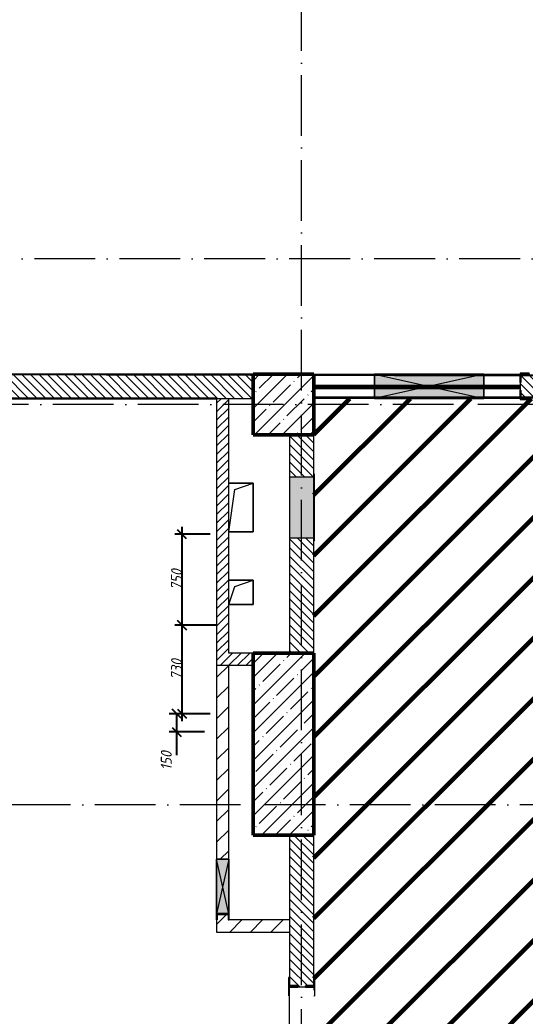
# Model space of a CAD drawing. Header units: millimetres. Extents: x -606178 to 312196, y -19338 to 632709.
# Drawn here: x -261772 to -257611, y 523333 to 531545 of the extents above; entities that cross this region are included whole.
import ezdxf

# ---------------------------------------------------------------- set-up
doc = ezdxf.new("R2010")
doc.units = ezdxf.units.MM
doc.linetypes.add('50_200_ШТРИХ_1Т_ш5_п1_п1_', pattern=[700, 500, -100, 0, -100])
for name, color, linetype, lineweight in [('2) ПГП 4м', 4, 'Continuous', 30), ('2.2) ПГП двери 2.4 -', 134, 'Continuous', 60), ('2.4) ПГП вычит ЖБбалки 0.4 м -', 24, 'Continuous', 30), ('6) Мини окна 0.4 -', 10, 'Continuous', 30), ('6.4.1) Окр пт с инж. ПТ2.16', 3, 'Continuous', 60), ('A-____-____-DIMS', 7, 'Continuous', 9), ('A-DETL-GENF-OTLN', 7, 'Continuous', 9), ('A-FLOR-____-OTLN', 7, 'Continuous', 9), ('A-GENM-____-MCUT', 7, 'Continuous', 25), ('A-GENM-____-OTLN', 7, 'Continuous', 9), ('A-GENM-____-OTLN-1', 7, 'Continuous', 25), ('A-GLAZ-____-OTLN', 7, 'Continuous', 9), ('A-WALL-____-MCUT', 7, 'Continuous', 13), ('A-WALL-____-MCUT-1', 7, 'Continuous', 9), ('A-WALL-____-PATT-1', 7, 'Continuous', 9), ('A-WALL-FNSH-MCUT-1', 7, 'Continuous', 9), ('I-WALL-____-OTLN', 7, 'Continuous', 9), ('S-COLS-____-MCUT', 7, 'Continuous', 50), ('S-COLS-____-OTLN', 7, 'Continuous', 9), ('S-GRID-____-OTLN-1', 7, '50_200_ШТРИХ_1Т_ш5_п1_п1_', 9)]:
    doc.layers.add(name, color=color, linetype=linetype, lineweight=lineweight)
doc.layers.add('A-GLAZ-____-OTLN-1', color=7, linetype='Continuous', lineweight=9, true_color=0xc0c0c0)
doc.styles.add('ISOCPEUR_I_7', font='isocpeui.ttf', dxfattribs={"width": 0.9, "height": 90})
doc.dimstyles.new('ISO-1_8_0_9К_СРЕДНИЙ_Кладочные_1', dxfattribs={"dimscale": 304.8, "dimtxt": 89.638306, "dimasz": 0.246063, "dimexe": 0.19685, "dimexo": 0, "dimgap": 0, "dimtad": 1, "dimdec": 3, "dimrnd": 0.001, "dimdsep": 46, "dimtxsty": 'ISOCPEUR_I_7', "dimblk1": 'OBLIQUE', "dimblk2": 'OBLIQUE', "dimsah": 1, "dimcen": 0.09, "dimdle": 0.19685, "dimazin": 0, "dimtfac": 1, "dimtdec": 4, "dimtix": 1, "dimtmove": 0, "dimatfit": 3, "dimfxl": 1, "dimtvp": 1, "dimtolj": 1, "dimtzin": 0, "dimarcsym": 2})
doc.dimstyles.new('ISO-1_8_0_9К_СРЕДНИЙ_Кладочные_2', dxfattribs={"dimscale": 304.8, "dimtxt": 89.638306, "dimasz": 0.246063, "dimexe": 0.19685, "dimexo": 0, "dimgap": 0, "dimtad": 1, "dimdec": 3, "dimrnd": 0.001, "dimdsep": 46, "dimtxsty": 'ISOCPEUR_I_7', "dimblk1": 'OBLIQUE', "dimblk2": 'OBLIQUE', "dimsah": 1, "dimcen": 0.09, "dimdle": 0.19685, "dimazin": 0, "dimtfac": 1, "dimtdec": 4, "dimtix": 1, "dimtmove": 1, "dimatfit": 3, "dimfxl": 1, "dimtvp": 1, "dimtolj": 1, "dimtzin": 0, "dimarcsym": 2})
pattern_1 = [(135, (-264901.3, 451794.26), (-35.35534, -35.35534), [])]
pattern_2 = [(45, (-264901.3, 451794.26), (-35.35534, 35.35534), [])]
pattern_3 = [(45, (-264901.3, 451794.26), (-84.85281, 84.85281), [])]

# ---------------------------------------------------------------- blocks, each defined once
blk = doc.blocks.new('BSC_Колонна _Прямоугольная - 500х500-V26-АР1_План отверстий 2 этажа в осях 1-64_Ю-ЯЯ')
at = {"layer": 'S-COLS-____-OTLN'}
h = blk.add_hatch(dxfattribs=at)
h.set_pattern_fill('FP_35', color=256, style=0, pattern_type=2)
h.set_pattern_definition([(45, (-5300, -76581.04), (-114.04925, 114.04925), []), (45, (-5185.95, -76581.04), (-114.04925, 114.04925), [201.613, -40.323, 3.353, -36.97])])
h.paths.add_polyline_path([(-250, -250), (250, -250), (250, 250), (-250, 250)], flags=0)
at = {"layer": 'S-COLS-____-MCUT'}
for p, q in [((250, 250), (-250, 250)), ((-250, 250), (-250, -250)), ((250, -250), (250, 250)), ((-250, -250), (250, -250))]:
    blk.add_line(p, q, dxfattribs=at)
blk = doc.blocks.new('BSC_Колонна _Прямоугольная - 500х1500-25984399-АР1_План отверстий 2 этажа в осях 1-64_Ю-ЯЯ')
at = {"layer": 'S-COLS-____-OTLN'}
h = blk.add_hatch(dxfattribs=at)
h.set_pattern_fill('FP_161', color=256, style=0, pattern_type=2)
h.set_pattern_definition([(45, (-5300, -73781.04), (-114.04925, 114.04925), []), (45, (-5185.95, -73781.04), (-114.04925, 114.04925), [201.613, -40.323, 3.353, -36.97])])
h.paths.add_polyline_path([(-250, -750), (250, -750), (250, 750), (-250, 750), (-250, -412.3)], flags=0)
at = {"layer": 'S-COLS-____-MCUT'}
for p, q in [((250, 750), (-250, 750)), ((-250, 750), (-250, -750)), ((250, -750), (250, 750)), ((-250, -750), (250, -750))]:
    blk.add_line(p, q, dxfattribs=at)
blk = doc.blocks.new('Фахверк_СКБ_Уголок - 200_3550_зеркало-28264001-АР1_План отверстий 2 этажа в осях 1-64_Ю-ЯЯ')
at = {"layer": 'A-GENM-____-MCUT'}
for p, q in [((200, 156), (125, 156)), ((125, 156), (125, 81)), ((131, 81), (131, 150)), ((131, 150), (200, 150)), ((200, 150), (200, 156)), ((125, 81), (131, 81)), ((131, 19), (125, 19)), ((125, 19), (125, -56)), ((131, -50), (131, 19)), ((125, -56), (200, -56)), ((200, -50), (131, -50)), ((200, -56), (200, -50))]:
    blk.add_line(p, q, dxfattribs=at)
blk = doc.blocks.new('154_Стойка_СКБ_Уголок - СМ-2480_200-28346303-АР1_План отверстий 2 этажа в осях 1-64_Ю-ЯЯ')
at = {"layer": 'A-GENM-____-MCUT'}
for p, q in [((125, 156), (125, 81)), ((200, 156), (125, 156)), ((131, 81), (131, 150)), ((131, 150), (200, 150)), ((200, 150), (200, 156)), ((125, 81), (131, 81)), ((131, 19), (125, 19)), ((125, 19), (125, -56)), ((131, -50), (131, 19)), ((125, -56), (200, -56)), ((200, -50), (131, -50)), ((200, -56), (200, -50))]:
    blk.add_line(p, q, dxfattribs=at)
blk = doc.blocks.new('Стойка_Влож_Полоса боковая - Полоса-V150-АР1_План отверстий 2 этажа в осях 1-64_Ю-ЯЯ')
at = {"layer": 'A-GENM-____-OTLN'}
for p, q in [((-5, 60), (0, 60)), ((-5, -60), (-5, 60)), ((0, 31), (0, -31)), ((0, -60), (-5, -60))]:
    blk.add_line(p, q, dxfattribs=at)
blk = doc.blocks.new('Стойка_Влож_Уголок_Опорный - Уголок-28213941-АР1_План отверстий 2 этажа в осях 1-64_Ю-ЯЯ')
at = {"layer": 'A-GENM-____-OTLN'}
for p, q in [((-212, -6), (-212, 0)), ((0, 0), (0, -6)), ((-212, -75), (-212, -6)), ((-212, -6), (-206, -6)), ((-212, -75), (-206, -75)), ((-6, -6), (0, -6)), ((-6, -75), (0, -75)), ((0, -6), (0, -75))]:
    blk.add_line(p, q, dxfattribs=at)
blk = doc.blocks.new('АР_Перемычка - АР_Перемычка-28444941-АР1_План отверстий 2 этажа в осях 1-64_Ю-ЯЯ')
at = {"layer": 'A-GENM-____-OTLN'}
blk.add_line((-400, -100), (-392, -100), dxfattribs=at)
blk = doc.blocks.new('AR_Отверстие прямоугольное _в плите_ - AR_Отверстие прямоугольное _в плите_-30458127-АР1_План отверстий 2 этажа в осях 1-64_Ю-ЯЯ')
at = {"layer": 'A-GENM-____-OTLN'}
for p, q in [((100, 100), (-100, 100)), ((-50, 50), (100, 100)), ((100, -100), (100, 100)), ((-100, -100), (-50, 50)), ((-100, -100), (100, -100))]:
    blk.add_line(p, q, dxfattribs=at)
blk = doc.blocks.new('AR_Отверстие прямоугольное _в плите_ - AR_Отверстие прямоугольное _в плите_-30229368-АР1_План отверстий 2 этажа в осях 1-64_Ю-ЯЯ')
at = {"layer": 'A-GENM-____-OTLN'}
for p, q in [((100, 200), (-100, 200)), ((-50, 150), (100, 200)), ((100, -200), (100, 200)), ((-100, -200), (-50, 150)), ((-100, -200), (100, -200))]:
    blk.add_line(p, q, dxfattribs=at)
blk = doc.blocks.new('AR_Отверстие Ниша - Лючок-32401324-АР1_План отверстий 2 этажа в осях 1-64_Ю-ЯЯ')
at = {"layer": 'A-GLAZ-____-OTLN'}
blk.add_hatch(color=256, dxfattribs=at).paths.add_polyline_path([(-250, -100), (250, -100), (250, 100), (-250, 100)], flags=0)
for p, q in [((250, 100), (-250, 100)), ((-250, 100), (-250, -100)), ((250, -100), (250, 100)), ((-250, -100), (250, -100))]:
    blk.add_line(p, q, dxfattribs=at)
blk = doc.blocks.new('Л_Общий_Лючок - Лючок-29683801-АР1_План отверстий 2 этажа в осях 1-64_Ю-ЯЯ')
at = {"layer": 'A-GLAZ-____-OTLN-1'}
blk.add_hatch(color=256, dxfattribs=at).paths.add_polyline_path([(-24, 0), (524, 0), (524, 6), (-24, 6)], flags=0)
at = {"layer": 'A-GLAZ-____-OTLN'}
for p, q in [((524, 6), (-24, 6)), ((-24, 6), (-24, 0)), ((524, 6), (524, 0))]:
    blk.add_line(p, q, dxfattribs=at)
blk = doc.blocks.new('AR_Отверстие прямоугольное _в стене_ - AR_Отверстие прямоугольное _в стене__ОВ-36795660-АР1_План отверстий 2 этажа в осях 1-64_Ю-ЯЯ')
at = {"layer": 'A-GLAZ-____-OTLN'}
blk.add_hatch(color=256, dxfattribs=at).paths.add_polyline_path([(450, -100), (450, 100), (-450, 100), (-450, -100)], flags=0)
at = {"layer": 'A-DETL-GENF-OTLN'}
for p, q in [((-450, -100), (-450, 100)), ((-450, 100), (450, 100)), ((450, 100), (-450, -100)), ((-450, 100), (450, -100)), ((450, 100), (-450, 100)), ((-450, 100), (-450, -100)), ((450, 100), (450, -100)), ((450, -100), (450, 100)), ((450, -100), (-450, -100)), ((-450, -100), (450, -100))]:
    blk.add_line(p, q, dxfattribs=at)
blk = doc.blocks.new('AR_Отверстие прямоугольное _в стене_ - AR_Отверстие прямоугольное _в стене__ОВ-36797345-АР1_План отверстий 2 этажа в осях 1-64_Ю-ЯЯ')
at = {"layer": 'A-GLAZ-____-OTLN'}
blk.add_hatch(color=256, dxfattribs=at).paths.add_polyline_path([(225, 50), (-225, 50), (-225, -50), (225, -50), (225, 47)], flags=0)
at = {"layer": 'A-DETL-GENF-OTLN'}
for p, q in [((-225, -50), (-225, 50)), ((-225, 50), (225, 50)), ((225, 50), (-225, -50)), ((-225, 50), (225, -50)), ((225, 50), (-225, 50)), ((-225, 50), (-225, -50)), ((225, -50), (-225, -50)), ((-225, -50), (225, -50))]:
    blk.add_line(p, q, dxfattribs=at)
blk = doc.blocks.new('154_Фахверк_СКБ_Швеллер - Тип_100_3960_зеркало-36793856-АР1_План отверстий 2 этажа в осях 1-64_Ю-ЯЯ')
at = {"layer": 'A-GENM-____-MCUT'}
for p, q in [((175, 50), (125, 50)), ((125, 50), (125, -50)), ((128, 47), (175, 47)), ((128, -47), (128, 47)), ((175, 47), (175, 50)), ((125, -50), (175, -50)), ((175, -47), (128, -47)), ((175, -50), (175, -47))]:
    blk.add_line(p, q, dxfattribs=at)
blk = doc.blocks.new('_Oblique')
at = {"color": 0, "linetype": 'ByBlock', "lineweight": -2}
blk.add_line((-0.5, -0.5), (0.5, 0.5), dxfattribs=at)
blk = doc.blocks.new('*D4923')
at = {"layer": 'A-____-____-DIMS', "color": 0, "lineweight": -2, "transparency": 16777216}
for p, q in [((-260203.3, 525825.3), (-260541, 525825.3)), ((-260481, 525825.3), (-260481, 525615.3)), ((-260251.3, 525675.3), (-260541, 525675.3)), ((-260481, 525675.3), (-260481, 525484.7))]:
    blk.add_line(p, q, dxfattribs=at)
at = {"layer": 'Defpoints', "color": 0, "transparency": 16777216}
for p in [(-260481, 525825.3), (-260203.3, 525825.3), (-260251.3, 525675.3)]:
    blk.add_point(p, dxfattribs=at)
at = {"layer": 'A-____-____-DIMS', "color": 0, "lineweight": -2, "transparency": 16777216, "xscale": 75, "yscale": 75, "zscale": 75}
for p, rotation in [((-260481, 525825.3), 90), ((-260481, 525675.3), 270)]:
    blk.add_blockref('_Oblique', p, dxfattribs=dict(at, rotation=rotation))
at = {"layer": 'A-____-____-DIMS', "color": 0, "transparency": 16777216, "insert": (-260611.1, 525360.6), "char_height": 90, "width": 368.207, "attachment_point": 1, "rotation": 90, "line_spacing_factor": 1.149209, "style": 'ISOCPEUR_I_7'}
blk.add_mtext('\\A1;150', dxfattribs=at)
blk = doc.blocks.new('*D4924')
at = {"layer": 'A-____-____-DIMS', "color": 0, "lineweight": -2, "transparency": 16777216}
for p, q in [((-260436, 525765.3), (-260436, 526615.3)), ((-260159.2, 526555.3), (-260496, 526555.3)), ((-260203.3, 525825.3), (-260496, 525825.3))]:
    blk.add_line(p, q, dxfattribs=at)
at = {"layer": 'Defpoints', "color": 0, "transparency": 16777216}
for p in [(-260436, 526555.3), (-260159.2, 526555.3), (-260203.3, 525825.3)]:
    blk.add_point(p, dxfattribs=at)
at = {"layer": 'A-____-____-DIMS', "color": 0, "lineweight": -2, "transparency": 16777216, "xscale": 75, "yscale": 75, "zscale": 75}
for p, rotation in [((-260436, 526555.3), 90), ((-260436, 525825.3), 270)]:
    blk.add_blockref('_Oblique', p, dxfattribs=dict(at, rotation=rotation))
at = {"layer": 'A-____-____-DIMS', "color": 0, "transparency": 16777216, "insert": (-260481.5, 526190.3), "char_height": 90, "width": 409.578, "attachment_point": 5, "rotation": 90, "style": 'ISOCPEUR_I_7'}
blk.add_mtext('\\A1;730', dxfattribs=at)
blk = doc.blocks.new('*D4925')
at = {"layer": 'A-____-____-DIMS', "color": 0, "lineweight": -2, "transparency": 16777216}
for p, q in [((-260436, 526495.3), (-260436, 527365.3)), ((-260203.3, 527305.3), (-260496, 527305.3)), ((-260159.2, 526555.3), (-260496, 526555.3))]:
    blk.add_line(p, q, dxfattribs=at)
at = {"layer": 'Defpoints', "color": 0, "transparency": 16777216}
for p in [(-260436, 527305.3), (-260203.3, 527305.3), (-260159.2, 526555.3)]:
    blk.add_point(p, dxfattribs=at)
at = {"layer": 'A-____-____-DIMS', "color": 0, "lineweight": -2, "transparency": 16777216, "xscale": 75, "yscale": 75, "zscale": 75}
for p, rotation in [((-260436, 527305.3), 90), ((-260436, 526555.3), 270)]:
    blk.add_blockref('_Oblique', p, dxfattribs=dict(at, rotation=rotation))
at = {"layer": 'A-____-____-DIMS', "color": 0, "transparency": 16777216, "insert": (-260481.5, 526930.3), "char_height": 90, "width": 409.578, "attachment_point": 5, "rotation": 90, "style": 'ISOCPEUR_I_7'}
blk.add_mtext('\\A1;750', dxfattribs=at)

msp = doc.modelspace()

# ---------------------------------------------------------------- hatches: boundary and pattern name
at = {"layer": '6.4.1) Окр пт с инж. ПТ2.16'}
h = msp.add_hatch(dxfattribs=at)
h.set_pattern_fill('ANSI31', color=256, scale=111)
h.paths.add_polyline_path([(-259351.3011, 528425.3011), (-257525.5952, 528425.3011), (-257525.5952, 518825.3011), (-259351.3011, 518825.3011)])
h.paths.add_polyline_path([(-262451.3011, 518825.3011), (-257301.3011, 518825.3011), (-257301.3011, 513825.3011), (-262451.3011, 513825.3011)])
h.paths.add_polyline_path([(-219701.3011, 519325.3011), (-257301.3011, 519325.3011), (-257301.3011, 514975.3011), (-219701.3011, 514975.3011)])
at = {"layer": 'A-WALL-____-PATT-1'}
h = msp.add_hatch(dxfattribs=at)
h.set_pattern_fill('FP_6', color=256, style=0, pattern_type=2)
h.set_pattern_definition(pattern_1)
h.paths.add_polyline_path([(-259851.3011, 528425.3011), (-259851.3011, 528625.3011), (-263345.3011, 528625.3011), (-263345.3011, 528556.3011), (-263351.3011, 528556.3011), (-263351.3011, 528625.3011), (-266851.3011, 528625.3011), (-266851.3011, 528425.3011), (-263351.3011, 528425.3011), (-263351.3011, 528494.3011), (-263345.3011, 528494.3011), (-263345.3011, 528425.3011), (-261381.4809, 528425.3011)], flags=0)
h = msp.add_hatch(dxfattribs=at)
h.set_pattern_fill('FP_6', color=256, style=0, pattern_type=2)
h.set_pattern_definition(pattern_1)
h.paths.add_polyline_path([(-257507.3011, 528425.3011), (-257507.3011, 528500.3011), (-257501.3011, 528500.3011), (-257501.3011, 528625.3011), (-257645.3011, 528625.3011), (-257645.3011, 528556.3011), (-257651.3011, 528556.3011), (-257651.3011, 528494.3011), (-257645.3011, 528494.3011), (-257645.3011, 528425.3011), (-257576.3011, 528425.3011)], flags=0)
h = msp.add_hatch(dxfattribs=at)
h.set_pattern_fill('FP_5', color=256, style=0, pattern_type=2)
h.set_pattern_definition(pattern_2)
h.paths.add_polyline_path([(-260051.3011, 526225.3011), (-260051.3011, 528425.3011), (-260151.3011, 528425.3011), (-260151.3011, 526225.3011)], flags=0)
h = msp.add_hatch(dxfattribs=at)
h.set_pattern_fill('FP_6', color=256, style=0, pattern_type=2)
h.set_pattern_definition(pattern_1)
h.paths.add_polyline_path([(-259551.3011, 526325.3011), (-259351.3011, 526325.3011), (-259351.3011, 527275.3011), (-259551.3011, 527275.3011)], flags=0)
h.paths.add_polyline_path([(-259551.3011, 527775.3011), (-259351.3011, 527775.3011), (-259351.3011, 528125.3011), (-259551.3011, 528125.3011)], flags=0)
h = msp.add_hatch(dxfattribs=at)
h.set_pattern_fill('FP_5', color=256, style=0, pattern_type=2)
h.set_pattern_definition(pattern_2)
h.paths.add_polyline_path([(-259851.3011, 526225.3011), (-259851.3011, 526325.3011), (-260051.3011, 526325.3011), (-260051.3011, 526225.3011)], flags=0)
h = msp.add_hatch(dxfattribs=at)
h.set_pattern_fill('FP_4', color=256, style=0, pattern_type=2)
h.set_pattern_definition(pattern_3)
h.paths.add_polyline_path([(-260054.3011, 524125.3011), (-260054.3011, 524172.3011), (-260148.3011, 524172.3011), (-260148.3011, 524125.3011), (-260101.3011, 524125.3011)], flags=0)
h.paths.add_polyline_path([(-260051.3011, 524625.3011), (-260051.3011, 526225.3011), (-260151.3011, 526225.3011), (-260151.3011, 524625.3011)], flags=0)
h = msp.add_hatch(dxfattribs=at)
h.set_pattern_fill('FP_6', color=256, style=0, pattern_type=2)
h.set_pattern_definition(pattern_1)
h.paths.add_polyline_path([(-259351.3011, 519475.3011), (-259351.3011, 519669.3011), (-259420.3011, 519669.3011), (-259420.3011, 519675.3011), (-259482.3011, 519675.3011), (-259482.3011, 519669.3011), (-259551.3011, 519669.3011), (-259551.3011, 519475.3011), (-259357.3011, 519475.3011)], flags=0)
h.paths.add_polyline_path([(-259482.3011, 521375.3011), (-259420.3011, 521375.3011), (-259420.3011, 521381.3011), (-259351.3011, 521381.3011), (-259351.3011, 521769.3011), (-259420.3011, 521769.3011), (-259420.3011, 521775.3011), (-259482.3011, 521775.3011), (-259482.3011, 521769.3011), (-259551.3011, 521769.3011), (-259551.3011, 521381.3011), (-259482.3011, 521381.3011)], flags=0)
h.paths.add_polyline_path([(-259420.3011, 523575.3011), (-259420.3011, 523581.3011), (-259351.3011, 523581.3011), (-259351.3011, 524825.3011), (-259551.3011, 524825.3011), (-259551.3011, 523581.3011), (-259482.3011, 523581.3011), (-259482.3011, 523575.3011)], flags=0)
h = msp.add_hatch(dxfattribs=at)
h.set_pattern_fill('FP_4', color=256, style=0, pattern_type=2)
h.set_pattern_definition(pattern_3)
h.paths.add_polyline_path([(-260051.3011, 524025.3011), (-259551.3011, 524025.3011), (-259551.3011, 524125.3011), (-260151.3011, 524125.3011), (-260151.3011, 524025.3011), (-260054.3011, 524025.3011)], flags=0)

# ---------------------------------------------------------------- linework, layer by layer
at = {"layer": '2) ПГП 4м'}
for points in [[(-257501.3011, 528612.8011), (-262251.3011, 528625.3011), (-262251.3011, 529025.3011), (-264651.3011, 529025.3011), (-264651.3011, 528625.3011), (-266851.3011, 528625.3011)], [(-257501.3011, 528431.3011), (-259351.3011, 528431.3011)]]:
    msp.add_lwpolyline(points, dxfattribs=at)
at = {"layer": '2.2) ПГП двери 2.4 -'}
msp.add_lwpolyline([(-259351.3011, 528520.6217), (-257645.3011, 528520.6217)], dxfattribs=at)
at = {"layer": '2.4) ПГП вычит ЖБбалки 0.4 м -'}
msp.add_lwpolyline([(-266851.3011, 528425.3011), (-260151.3011, 528425.3011)], dxfattribs=at)
at = {"layer": '6) Мини окна 0.4 -'}
msp.add_lwpolyline([(-258851.3011, 528525.3011), (-257951.3011, 528525.3011)], dxfattribs=at)
at = {"layer": 'A-FLOR-____-OTLN'}
for p, q in [((-260051.3011, 527725.3011), (-259851.3011, 527725.3011)), ((-259851.3011, 527725.3011), (-259851.3011, 527325.3011)), ((-259851.3011, 527325.3011), (-260051.3011, 527325.3011)), ((-260051.3011, 526925.3011), (-259851.3011, 526925.3011)), ((-259851.3011, 526925.3011), (-259851.3011, 526725.3011)), ((-259851.3011, 526725.3011), (-260051.3011, 526725.3011))]:
    msp.add_line(p, q, dxfattribs=at)
at = {"layer": 'A-WALL-____-MCUT'}
for p, q in [((-259851.3011, 528625.3011), (-263276.3011, 528625.3011)), ((-257651.3011, 528556.3011), (-257651.3011, 528494.3011)), ((-263276.3011, 528425.3011), (-259851.3011, 528425.3011)), ((-259551.3011, 528125.3011), (-259551.3011, 527775.3011)), ((-259351.3011, 527775.3011), (-259351.3011, 528125.3011)), ((-259551.3011, 527275.3011), (-259551.3011, 526325.3011)), ((-259351.3011, 526325.3011), (-259351.3011, 527275.3011)), ((-259551.3011, 524825.3011), (-259551.3011, 523650.3011)), ((-259351.3011, 523650.3011), (-259351.3011, 524825.3011))]:
    msp.add_line(p, q, dxfattribs=at)
at = {"layer": 'A-WALL-____-MCUT-1'}
msp.add_line((-260151.3011, 526225.3011), (-260051.3011, 526225.3011), dxfattribs=at)
at = {"layer": 'A-WALL-FNSH-MCUT-1'}
for p, q in [((-260151.3011, 528425.3011), (-260151.3011, 524625.3011)), ((-260051.3011, 526325.3011), (-260051.3011, 528425.3011)), ((-259851.3011, 526325.3011), (-260051.3011, 526325.3011)), ((-260051.3011, 526225.3011), (-259851.3011, 526225.3011)), ((-260051.3011, 524625.3011), (-260051.3011, 526225.3011)), ((-260151.3011, 524125.3011), (-260151.3011, 524025.3011)), ((-259551.3011, 524125.3011), (-260051.3011, 524125.3011)), ((-260151.3011, 524025.3011), (-259551.3011, 524025.3011))]:
    msp.add_line(p, q, dxfattribs=at)
at = {"layer": 'I-WALL-____-OTLN'}
for p, q in [((-259351.3011, 528625.3011), (-258851.3011, 528625.3011)), ((-257951.3011, 528625.3011), (-257651.3011, 528625.3011)), ((-258851.3011, 528425.3011), (-259351.3011, 528425.3011)), ((-257651.3011, 528425.3011), (-257951.3011, 528425.3011)), ((-259551.3011, 521775.3011), (-259551.3011, 523575.3011)), ((-259351.3011, 523575.3011), (-259351.3011, 523545.3011))]:
    msp.add_line(p, q, dxfattribs=at)
at = {"layer": 'S-GRID-____-OTLN-1'}
for p, q in [((-259451.3011, 504685.847), (-259451.3011, 542687.1106)), ((-217746.7033, 529575.3011), (-269570.0713, 529575.3011)), ((-232296.3011, 528375.3011), (-269570.0713, 528375.3011)), ((-240351.3011, 525075.3011), (-269570.0713, 525075.3011))]:
    msp.add_line(p, q, dxfattribs=at)

# ---------------------------------------------------------------- block references
at = {"layer": 'A-GENM-____-OTLN'}
for name, p in [('AR_Отверстие прямоугольное _в плите_ - AR_Отверстие прямоугольное _в плите_-30229368-АР1_План отверстий 2 этажа в осях 1-64_Ю-ЯЯ', (-259951.3011, 527525.3011)), ('AR_Отверстие прямоугольное _в плите_ - AR_Отверстие прямоугольное _в плите_-30458127-АР1_План отверстий 2 этажа в осях 1-64_Ю-ЯЯ', (-259951.3011, 526825.3011)), ('Стойка_Влож_Уголок_Опорный - Уголок-28213941-АР1_План отверстий 2 этажа в осях 1-64_Ю-ЯЯ', (-259345.3011, 523575.3011))]:
    msp.add_blockref(name, p, dxfattribs=at)
for name, rotation in [('АР_Перемычка - АР_Перемычка-28444941-АР1_План отверстий 2 этажа в осях 1-64_Ю-ЯЯ', 269.9999999999999), ('Стойка_Влож_Полоса боковая - Полоса-V150-АР1_План отверстий 2 этажа в осях 1-64_Ю-ЯЯ', 89.99999999999993)]:
    msp.add_blockref(name, (-259451.3011, 523575.3011), dxfattribs=dict(at, rotation=rotation))
at = {"layer": 'A-GENM-____-OTLN-1'}
msp.add_blockref('Фахверк_СКБ_Уголок - 200_3550_зеркало-28264001-АР1_План отверстий 2 этажа в осях 1-64_Ю-ЯЯ', (-257776.3011, 528475.3011), dxfattribs=at)
for name, p, rotation in [('154_Фахверк_СКБ_Швеллер - Тип_100_3960_зеркало-36793856-АР1_План отверстий 2 этажа в осях 1-64_Ю-ЯЯ', (-260101.3011, 524300.3011), 269.9999999999999), ('154_Стойка_СКБ_Уголок - СМ-2480_200-28346303-АР1_План отверстий 2 этажа в осях 1-64_Ю-ЯЯ', (-259401.3011, 523450.3011), 89.99999999999991)]:
    msp.add_blockref(name, p, dxfattribs=dict(at, rotation=rotation))
at = {"layer": 'A-GLAZ-____-OTLN'}
msp.add_blockref('AR_Отверстие прямоугольное _в стене_ - AR_Отверстие прямоугольное _в стене__ОВ-36795660-АР1_План отверстий 2 этажа в осях 1-64_Ю-ЯЯ', (-258401.3011, 528525.3011), dxfattribs=at)
for name, p, rotation in [('AR_Отверстие Ниша - Лючок-32401324-АР1_План отверстий 2 этажа в осях 1-64_Ю-ЯЯ', (-259451.3011, 527525.3011), 89.99999999999991), ('Л_Общий_Лючок - Лючок-29683801-АР1_План отверстий 2 этажа в осях 1-64_Ю-ЯЯ', (-259351.3011, 527775.3011), 269.9999999999999), ('AR_Отверстие прямоугольное _в стене_ - AR_Отверстие прямоугольное _в стене__ОВ-36797345-АР1_План отверстий 2 этажа в осях 1-64_Ю-ЯЯ', (-260101.3011, 524400.3011), 269.9999999999999)]:
    msp.add_blockref(name, p, dxfattribs=dict(at, rotation=rotation))
at = {"layer": 'S-COLS-____-OTLN'}
for name, p in [('BSC_Колонна _Прямоугольная - 500х500-V26-АР1_План отверстий 2 этажа в осях 1-64_Ю-ЯЯ', (-259601.3011, 528375.3011)), ('BSC_Колонна _Прямоугольная - 500х1500-25984399-АР1_План отверстий 2 этажа в осях 1-64_Ю-ЯЯ', (-259601.3011, 525575.3011))]:
    msp.add_blockref(name, p, dxfattribs=at)

# ---------------------------------------------------------------- dimensions: what is measured, and where the dimension line sits
at = {"layer": 'A-____-____-DIMS'}
for base, p1, p2, override, picture, middle in [((-260435.9623, 527305.3011), (-260159.1579, 526555.3011), (-260203.2777, 527305.3011), {"dimpost": '<>', "dimfxl": 751.296588}, '*D4925', (-260481.5419, 526930.3011)), ((-260435.9623, 526555.3011), (-260203.3278, 525825.3011), (-260159.1579, 526555.3011), {"dimpost": '<>', "dimfxl": 731.335069}, '*D4924', (-260481.5419, 526190.3011))]:
    dim = msp.add_linear_dim(base=base, p1=p1, p2=p2, angle=90, dimstyle='ISO-1_8_0_9К_СРЕДНИЙ_Кладочные_2', override=override, dxfattribs=at)
    dim.commit()
    dim.dimension.update_dxf_attribs({"geometry": picture, "text_midpoint": middle})
dim = msp.add_linear_dim(base=(-260480.9857, 525825.3011), p1=(-260251.3011, 525675.3011), p2=(-260203.3278, 525825.3011), angle=90, dimstyle='ISO-1_8_0_9К_СРЕДНИЙ_Кладочные_1', override={"dimpost": '<>', "dimfxl": 157.484716}, dxfattribs=at)
dim.commit()
dim.dimension.update_dxf_attribs({"geometry": '*D4923', "text_midpoint": (-260551.1244, 525484.7483), "dimtype": 160, "text_rotation": 90})

doc.saveas('drawing.dxf')
